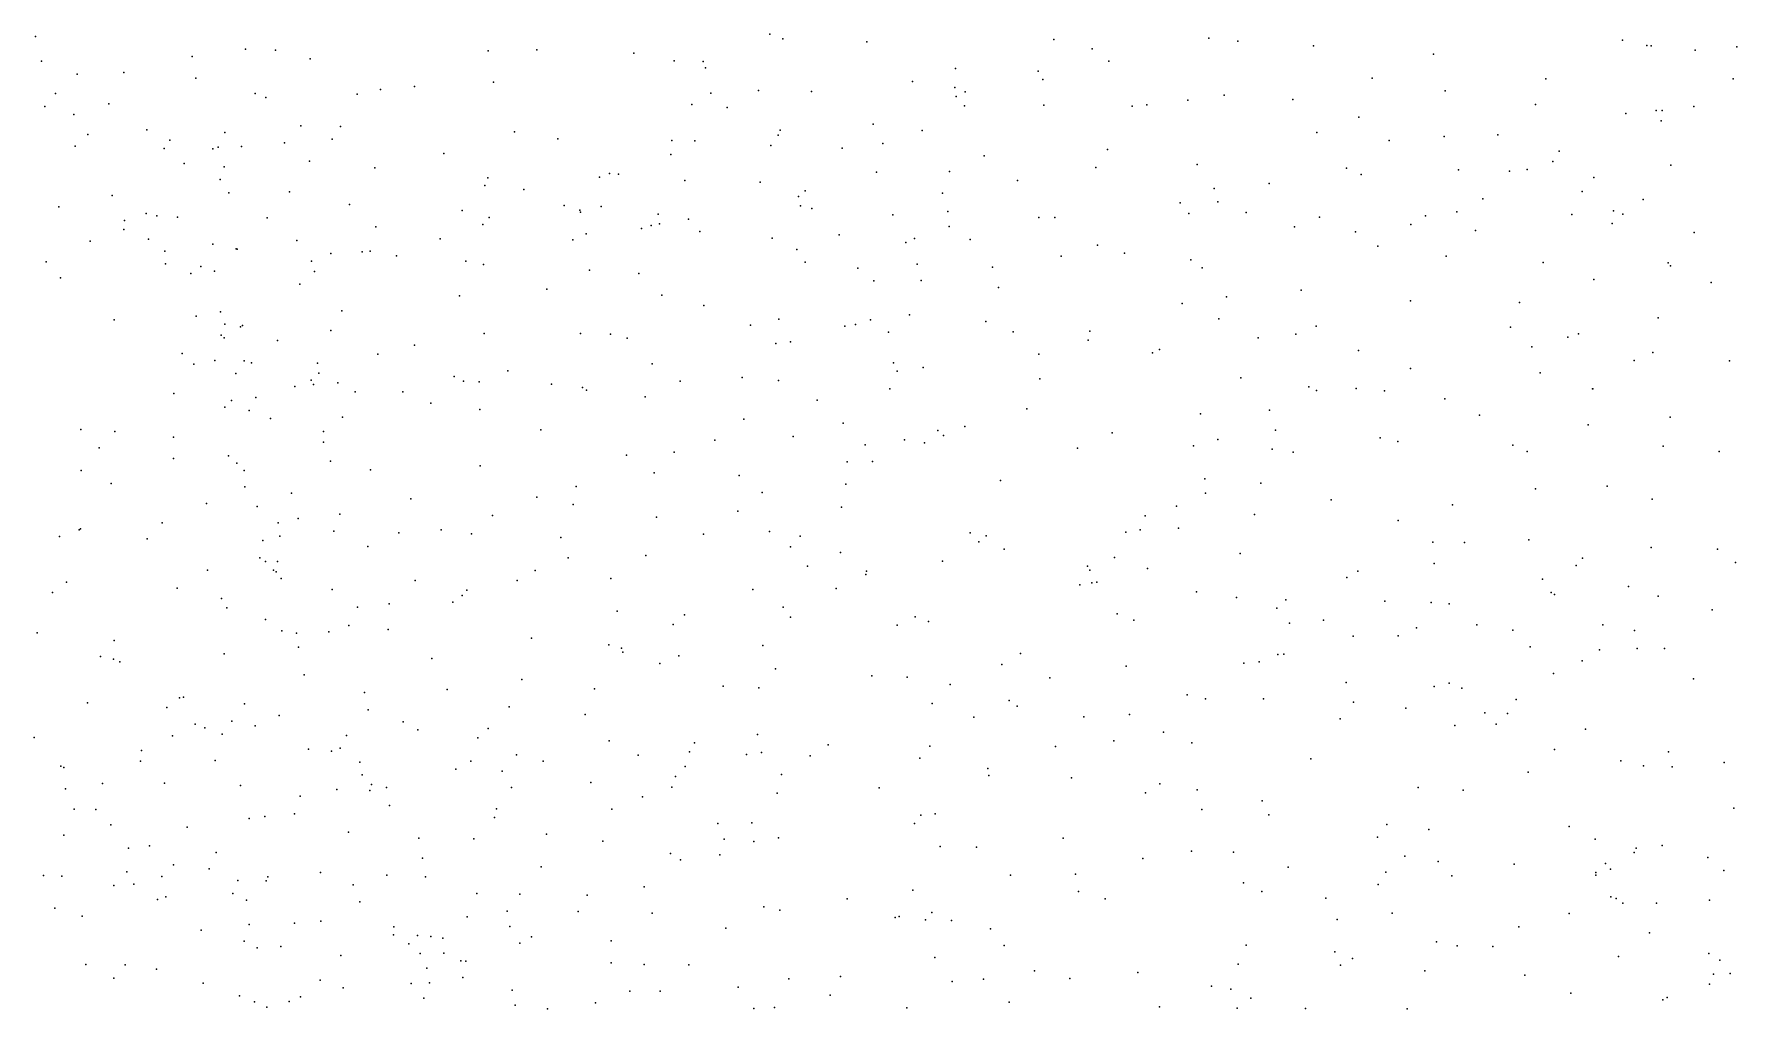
# Model space of a CAD drawing. Header units: metres. Extents: x -24.3 to 24.3, y -27.7 to 27.7.
# Drawn here: x 5.89 to 8.907, y 0.013 to 1.74 of the extents above; entities that cross this region are included whole.
import ezdxf

# ---------------------------------------------------------------- set-up
doc = ezdxf.new("R2010")
doc.units = ezdxf.units.M

msp = doc.modelspace()

# ---------------------------------------------------------------- linework, layer by layer
for p in [(5.8927, 1.7359, 21.1544), (7.1934, 1.7401, 22.4222), (7.2168, 1.7318, 17.658), (7.3657, 1.7266, -6.3627), (7.6969, 1.7305, -7.9165), (7.9715, 1.7331, 22.5689), (8.0227, 1.7278, -9.5703), (8.7043, 1.7295, 18.345), (5.9029, 1.6919, 24.7427), (6.1704, 1.7001, 20.717), (6.2649, 1.7134, -1.9633), (6.3176, 1.7114, 17.6191), (6.3791, 1.6964, 20.1388), (6.6948, 1.7105, 24.4881), (6.7807, 1.7123, 17.7104), (6.9528, 1.7064, 17.6919), (7.0238, 1.6925, 22.394), (7.0754, 1.6915, 16.1735), (7.7648, 1.7137, -8.5724), (7.7943, 1.6918, 17.8111), (8.1565, 1.7192, 18.0247), (8.3693, 1.7042, 18.09), (8.7473, 1.7196, -23.1939), (8.7552, 1.7192, 0.3758), (8.8329, 1.7113, 18.0905), (8.907, 1.7172, 0.6322), (5.9665, 1.6693, 21.902), (6.0493, 1.6721, 19.8361), (6.1766, 1.6621, 17.553), (7.0795, 1.68, -1.3172), (7.5226, 1.6788, 23.159), (7.6687, 1.6744, -0.8109), (7.6773, 1.6595, -9.4556), (8.2609, 1.6617, 23.1864), (8.5682, 1.6608, 18.0808), (8.9003, 1.6606, 23.7469), (5.928, 1.6347, 21.784), (6.2816, 1.635, 22.0973), (6.4626, 1.6337, 15.1458), (6.5037, 1.6419, 22.1577), (6.5643, 1.6474, 22.2401), (6.704, 1.6548, 15.1491), (7.0888, 1.6356, 16.5473), (7.1734, 1.6399, 16.8074), (7.2672, 1.6383, 17.1901), (7.4465, 1.6563, 17.463), (7.5213, 1.6455, 22.4577), (7.5239, 1.6295, -6.7771), (7.5399, 1.638, -8.9979), (7.9986, 1.6316, 17.8551), (8.39, 1.6396, -9.7629), (5.9089, 1.6115, 21.3061), (6.0223, 1.6167, 21.0363), (6.3005, 1.6279, 20.024), (7.0552, 1.6154, 15.6449), (7.1177, 1.6101, 17.5911), (7.5382, 1.613, 17.6149), (7.6793, 1.6141, 22.4507), (7.8357, 1.6121, -10.2431), (7.8613, 1.6148, 17.7687), (7.9339, 1.6229, 22.5071), (8.1199, 1.6243, 22.9376), (8.5503, 1.6154, -1.5657), (8.7099, 1.5995, -1.0846), (8.764, 1.6044, -22.7632), (8.7745, 1.6044, 23.6721), (8.8305, 1.6116, -3.3602), (5.9606, 1.5978, 21.1953), (6.0899, 1.5705, 17.5129), (6.3628, 1.5776, 20.4867), (6.4327, 1.5765, -5.2377), (7.2116, 1.5701, -1.179), (7.3768, 1.5802, -9.2498), (7.4635, 1.5695, 23.6549), (8.2372, 1.5928, 17.9809), (8.7728, 1.5865, 18.0375), (5.963, 1.5416, 21.6536), (5.9855, 1.5619, 19.8694), (6.1308, 1.5522, -5.0909), (6.2164, 1.5396, 20.783), (6.2282, 1.5656, -26.6813), (6.2575, 1.5409, 24.6684), (6.334, 1.5472, 17.5548), (6.4184, 1.5539, 22.1919), (6.7413, 1.5666, 22.349), (6.8178, 1.5545, 17.5749), (7.0201, 1.5514, 15.3511), (7.0606, 1.5511, 22.4346), (7.1955, 1.5429, 22.4462), (7.2084, 1.5611, 24.0288), (7.3938, 1.5463, 17.5341), (8.1624, 1.5658, 23.0387), (8.2911, 1.5517, 23.2379), (8.3882, 1.5585, 18.1962), (8.4835, 1.5615, 17.9942), (6.1207, 1.5372, 21.9204), (6.1561, 1.5107, 20.9128), (6.207, 1.5366, 15.2745), (6.3779, 1.5147, 20.2175), (6.6162, 1.5287, 22.2942), (7.0181, 1.5267, -5.8322), (7.3217, 1.5381, -10.0857), (7.5731, 1.5246, -7.4174), (7.7917, 1.5357, 22.4513), (7.9504, 1.5091, 22.5996), (8.581, 1.5142, -1.8458), (8.5921, 1.5329, 0.0694), (6.2199, 1.4825, 20.04), (6.2269, 1.5048, 17.4942), (6.494, 1.5034, 17.5319), (6.6939, 1.4852, -1.6078), (6.8918, 1.4867, -1.4392), (6.9097, 1.4931, 24.2964), (6.9252, 1.4921, 17.4615), (7.0431, 1.4806, 17.4121), (7.3828, 1.4954, -10.7553), (7.5119, 1.4969, 17.5227), (7.6326, 1.4807, 22.4246), (7.7713, 1.5035, -10.6712), (8.2152, 1.5024, -0.3069), (8.2415, 1.4915, 17.9136), (8.4134, 1.4994, 23.3744), (8.5043, 1.497, -23.4291), (8.5356, 1.5004, 23.4851), (8.6535, 1.4862, 17.9576), (8.7898, 1.5079, 18.3855), (6.0281, 1.4538, 15.3753), (6.2349, 1.4586, 21.9874), (6.3426, 1.4608, 22.118), (6.6886, 1.4721, 17.5023), (6.7578, 1.4648, -5.5718), (7.1766, 1.478, 17.4181), (7.2444, 1.4526, 22.6628), (7.2561, 1.4626, -8.8524), (7.4996, 1.458, 22.4214), (7.981, 1.4665, 22.719), (8.0781, 1.4754, 18.0453), (8.6329, 1.4612, -9.8066), (5.9338, 1.434, -26.842), (6.0884, 1.4222, 19.9874), (6.1073, 1.418, 21.101), (6.449, 1.4381, 22.2213), (6.6487, 1.4274, 22.3512), (6.8291, 1.4363, 22.3074), (6.8567, 1.428, 17.3667), (6.8584, 1.4244, -9.3395), (6.8946, 1.4347, 22.4201), (6.9959, 1.421, 16.1768), (7.2479, 1.4358, -25.9869), (7.268, 1.4312, 17.28), (7.4112, 1.4201, 22.9745), (7.5091, 1.4257, 17.5747), (7.9206, 1.4412, 22.5055), (7.936, 1.4222, 17.7105), (7.9871, 1.4427, -0.5047), (8.0375, 1.4238, 22.9078), (8.3554, 1.418, -24.0637), (8.4109, 1.4253, -23.7095), (8.4567, 1.448, 17.9218), (8.6146, 1.4204, -2.3453), (8.6885, 1.4271, -22.4991), (8.7048, 1.4209, 23.5811), (8.7406, 1.4471, 0.2084), (6.0491, 1.394, 21.4515), (6.0503, 1.4096, 21.5928), (6.144, 1.4156, 17.4516), (6.3032, 1.4148, 20.1388), (6.4955, 1.3985, 17.4241), (6.6853, 1.4027, 24.4145), (6.6966, 1.4152, -9.8608), (6.9663, 1.3956, 15.7295), (6.9835, 1.4011, -26.2411), (6.9982, 1.404, -9.0365), (7.0494, 1.4124, 22.4569), (7.0695, 1.3904, 16.6816), (7.5114, 1.3994, 23.2752), (7.6703, 1.4153, -25.5129), (7.6985, 1.4152, -10.9702), (8.1229, 1.3987, 23.0408), (8.1673, 1.4158, -10.7106), (8.2313, 1.3895, 23.1995), (8.3291, 1.4027, 23.2938), (8.4438, 1.3922, -10.2926), (8.6857, 1.4043, -2.7336), (8.831, 1.3887, 17.9408), (5.9894, 1.373, 24.6959), (6.0928, 1.3767, -2.075), (6.2069, 1.3678, 21.8956), (6.2478, 1.3598, 20.8878), (6.2497, 1.3592, 17.3974), (6.3554, 1.3746, 22.1337), (6.6093, 1.3776, 17.3262), (6.8448, 1.3758, 17.207), (6.8682, 1.3861, 15.5068), (7.198, 1.3786, 17.2289), (7.2417, 1.3587, -11.1235), (7.3167, 1.3847, -8.2643), (7.4345, 1.3709, -0.9122), (7.45, 1.3782, 17.3553), (7.5483, 1.3759, 17.4507), (7.7739, 1.3661, 22.4119), (8.2705, 1.3643, 17.8569), (5.9117, 1.3363, -5.1673), (6.1217, 1.3556, 21.6741), (6.1228, 1.3328, 21.3228), (6.1854, 1.3286, 21.0407), (6.3817, 1.3378, 20.2429), (6.4157, 1.3512, 20.5687), (6.4711, 1.354, 15.3462), (6.4855, 1.3556, -9.6566), (6.5321, 1.3473, 22.2826), (6.655, 1.3376, 17.1862), (6.6862, 1.3318, -9.1003), (7.2564, 1.336, -6.2792), (7.4547, 1.3323, -25.7564), (7.7097, 1.3465, 17.5203), (7.822, 1.3521, 17.617), (7.9396, 1.3403, -25.0932), (8.392, 1.3466, -23.0112), (8.5637, 1.3354, 23.4779), (8.785, 1.3347, 23.5968), (8.7894, 1.3292, -1.2198), (5.9368, 1.3083, 19.9693), (6.1679, 1.3157, 21.1575), (6.2097, 1.3202, -5.2856), (6.3869, 1.3192, 17.2819), (6.8738, 1.3217, -10.8518), (6.9613, 1.3157, -8.6315), (7.3496, 1.3253, 17.1757), (7.3779, 1.3028, -7.8954), (7.4618, 1.3037, 17.2342), (7.588, 1.3273, 22.4003), (7.9593, 1.3258, 22.7055), (8.6532, 1.3052, 17.9004), (8.8612, 1.2997, 0.3258), (6.3609, 1.2969, -26.7512), (6.6436, 1.2766, 22.366), (6.7984, 1.288, 22.435), (7.0025, 1.2774, 17.0123), (7.5986, 1.291, 17.3721), (8.0027, 1.2744, 17.6942), (8.1348, 1.2863, 23.1028), (8.3286, 1.2674, 23.2817), (6.1772, 1.2402, 21.5986), (6.2205, 1.2481, 17.2889), (6.4351, 1.2497, 22.219), (7.0769, 1.259, 22.4703), (7.4409, 1.2427, -11.3795), (7.924, 1.2626, 22.5815), (8.5218, 1.2647, 17.8595), (8.7675, 1.2372, -1.508), (6.0317, 1.2336, 17.3097), (6.2278, 1.2262, 21.097), (6.256, 1.2215, 21.9705), (6.2595, 1.2238, -1.9138), (6.4159, 1.2148, 17.1311), (6.6874, 1.2097, -1.5144), (6.8582, 1.2097, 16.9553), (6.9114, 1.2082, 24.2216), (7.1594, 1.2242, -1.086), (7.2096, 1.235, 23.8797), (7.3266, 1.2228, 22.8808), (7.3456, 1.2257, 17.4049), (7.372, 1.2336, 22.444), (7.4038, 1.2117, 23.4448), (7.5765, 1.2308, 17.2283), (7.6247, 1.2123, 22.3992), (7.7605, 1.2135, 22.3897), (7.989, 1.2357, 22.836), (8.1252, 1.2087, 17.7243), (8.1615, 1.2227, 18.0811), (8.5061, 1.2206, 0.0099), (8.6263, 1.2092, -22.142), (6.2213, 1.2065, 21.2306), (6.2266, 1.2021, 22.1324), (6.3213, 1.1974, 20.2525), (6.5639, 1.1891, 17.0147), (6.9411, 1.2011, 16.2204), (7.204, 1.192, 22.4684), (7.2302, 1.1949, 16.9952), (7.7576, 1.1976, 17.4553), (7.8842, 1.1815, 22.4855), (8.0586, 1.202, 22.9856), (8.2365, 1.1794, -23.2442), (8.5438, 1.1859, 18.2649), (8.6073, 1.203, 23.4696), (6.1523, 1.1744, 20.1319), (6.1728, 1.1555, -9.6865), (6.2101, 1.162, 21.4932), (6.262, 1.1614, -10.0584), (6.2753, 1.1574, 20.9689), (6.3919, 1.1571, 20.3423), (6.499, 1.173, 22.2137), (6.9852, 1.156, 16.9029), (7.4124, 1.1579, 23.156), (7.4652, 1.1496, 22.4478), (7.67, 1.173, 17.2968), (7.8713, 1.1753, 17.9403), (8.3287, 1.1477, 23.2573), (8.7247, 1.1617, 23.4999), (8.7579, 1.1758, -1.9823), (8.8937, 1.1614, 17.9018), (6.2474, 1.1389, -9.2569), (6.3812, 1.1269, 22.1541), (6.385, 1.119, -8.9283), (6.3948, 1.1393, 20.694), (6.4281, 1.1224, -1.7173), (6.6343, 1.1334, 22.3886), (6.6506, 1.1253, -10.765), (6.6788, 1.1238, -8.6753), (6.7296, 1.1436, 16.9288), (6.8065, 1.1198, 16.0357), (7.0346, 1.1254, 22.473), (7.1444, 1.1318, -26.1232), (7.2088, 1.1263, -8.074), (7.4192, 1.1428, -6.4868), (7.6719, 1.1291, -0.6658), (8.028, 1.1312, 22.8903), (8.5585, 1.1401, 17.8254), (6.1375, 1.1035, 17.1754), (6.2398, 1.0909, 21.3758), (6.2827, 1.0963, 15.5855), (6.3518, 1.1155, 20.8158), (6.4587, 1.1061, 22.2525), (6.5431, 1.1063, 15.7359), (6.8615, 1.114, -5.7632), (6.8688, 1.1093, 22.4616), (6.9729, 1.0975, -8.2868), (7.2775, 1.0915, 23.7291), (7.406, 1.1114, 16.9952), (8.1483, 1.1154, -0.2948), (8.162, 1.1089, -22.8375), (8.2322, 1.112, 23.1618), (8.2827, 1.1081, 17.7491), (8.3892, 1.0941, -10.7878), (8.6512, 1.1114, -9.8485), (8.6515, 1.1113, 0.1475), (6.2281, 1.0792, 21.5831), (6.2714, 1.0731, 21.9197), (6.3092, 1.0589, 22.0369), (6.4367, 1.0614, 20.5471), (6.5927, 1.0861, -26.6693), (6.6795, 1.0749, 24.3334), (7.1476, 1.0579, 22.4832), (7.6489, 1.0763, 22.4351), (7.9568, 1.0675, -11.4743), (8.0786, 1.0737, 17.6737), (8.4509, 1.0651, 23.314), (8.7888, 1.0616, 17.861), (5.9726, 1.0398, -2.0938), (6.0334, 1.036, -5.3081), (6.137, 1.0258, 24.6357), (6.4031, 1.0358, -5.4812), (6.7876, 1.0392, 16.4213), (7.2351, 1.0274, 22.7818), (7.3237, 1.0507, 16.904), (7.4913, 1.0379, -7.2967), (7.5015, 1.0289, 16.9698), (7.5389, 1.0446, -25.5659), (7.7999, 1.0339, 17.3358), (8.0892, 1.0385, -24.0159), (8.6437, 1.0479, 23.4177), (6.0055, 1.0072, 17.1187), (6.4031, 1.0171, 20.6543), (7.0238, 0.9992, -11.3669), (7.0964, 1.0206, 23.9481), (7.3622, 1.0124, 23.3165), (7.4321, 1.0212, -0.8226), (7.4676, 1.0157, 22.4715), (7.7389, 1.0067, 17.2024), (7.9443, 1.0106, 22.6143), (7.9874, 1.0221, 22.7274), (8.0838, 1.0046, -23.4728), (8.1207, 0.9991, 23.034), (8.2749, 1.025, -22.321), (8.3061, 1.018, 18.1839), (8.5098, 1.0118, -10.3687), (8.5355, 1.0006, 17.793), (8.7764, 1.0102, 18.4728), (8.8758, 1.0003, -8.8594), (5.9733, 0.9668, -9.12), (6.1371, 0.988, -1.9192), (6.2346, 0.9926, 17.0055), (6.2494, 0.9798, 20.27), (6.262, 0.9668, 21.5543), (6.4151, 0.9837, 16.9018), (6.4859, 0.9679, 15.9218), (6.6804, 0.9752, 16.8194), (6.9399, 0.9943, -1.1925), (7.3304, 0.9821, -25.8989), (7.3755, 0.9831, 17.4746), (6.0265, 0.9441, 20.0834), (6.2634, 0.9381, 21.7662), (6.8507, 0.9387, 22.4397), (6.9885, 0.9629, -26.3221), (7.1395, 0.9581, -1.0227), (7.3281, 0.9429, 23.1115), (7.6023, 0.9493, 22.4716), (7.9644, 0.9524, 17.5463), (8.0633, 0.9445, 18.0642), (8.6768, 0.939, 23.3759), (6.1955, 0.9086, 15.848), (6.3462, 0.9265, 22.005), (6.5574, 0.9167, 22.2763), (6.7808, 0.9196, 16.7818), (6.845, 0.9068, 22.3622), (7.1801, 0.9282, 16.8065), (7.9653, 0.9265, -24.4159), (8.1878, 0.9152, -0.207), (8.4032, 0.9061, -0.0392), (8.5501, 0.9342, 23.3094), (8.7569, 0.9162, 0.2212), (6.2854, 0.9031, 21.4387), (6.3582, 0.8819, 16.8683), (6.4319, 0.8896, -1.6056), (6.702, 0.887, 22.3738), (6.993, 0.8841, 16.999), (7.137, 0.8947, 17.1878), (7.3206, 0.9021, 22.5117), (7.8585, 0.8867, 17.34), (7.9139, 0.9037, -0.4079), (8.0525, 0.8889, 22.8188), (8.3067, 0.8786, -11.186), (5.9351, 0.8501, -27.0058), (5.9697, 0.8618, 15.7957), (5.9725, 0.8634, 24.6426), (6.0901, 0.8457, 16.9923), (6.1169, 0.8743, 20.185), (6.3227, 0.8741, 20.7813), (6.3252, 0.8508, 21.8887), (6.4214, 0.8594, 22.0939), (6.536, 0.8563, 16.7979), (6.6115, 0.8615, 22.2927), (6.6653, 0.8548, -8.249), (6.8231, 0.848, 16.7536), (7.0758, 0.8541, 16.7722), (7.193, 0.8587, 23.7404), (7.2471, 0.8508, -7.6867), (7.5485, 0.8563, 17.7318), (7.5767, 0.8513, -0.6348), (7.8244, 0.8575, -11.771), (7.8499, 0.8616, -23.0241), (7.9179, 0.865, -23.6842), (6.2954, 0.843, 21.6139), (6.4812, 0.8324, 16.1489), (6.9738, 0.8166, -5.8406), (7.2299, 0.8316, -11.6446), (7.3187, 0.8219, 16.8254), (7.5636, 0.8404, 22.5323), (7.609, 0.8275, 16.9709), (8.027, 0.8201, 17.5962), (8.3683, 0.8401, 23.1375), (8.4245, 0.8391, 17.7497), (8.5383, 0.8442, 18.4161), (8.7549, 0.8306, 17.8332), (8.8728, 0.8277, -6.1817), (6.1974, 0.7903, 16.8992), (6.2902, 0.8122, 20.4713), (6.3, 0.8059, 24.5031), (6.3141, 0.7906, 20.8982), (6.3188, 0.7871, 21.4462), (6.3214, 0.8056, 21.0634), (6.7778, 0.7895, 22.3988), (6.8363, 0.8122, 16.7315), (7.2605, 0.7977, -0.844), (7.365, 0.7888, 17.5835), (7.4992, 0.8063, 16.8999), (7.7561, 0.7975, 17.1436), (7.7605, 0.7906, -6.6195), (7.8041, 0.8127, -22.6839), (7.8624, 0.7931, 22.5796), (8.2354, 0.7884, 17.7179), (8.3706, 0.8019, -21.9364), (8.6224, 0.7984, -9.4806), (8.6334, 0.8115, 17.7954), (8.9044, 0.8038, 23.3948), (5.9477, 0.7688, 17.0163), (6.1435, 0.7585, 20.2272), (6.3277, 0.7757, 21.2812), (6.4181, 0.7558, 22.0144), (6.5652, 0.7723, 24.3248), (6.6569, 0.755, 16.5988), (6.7457, 0.7719, -1.2612), (6.912, 0.7755, 24.0684), (7.1633, 0.7559, -26.0291), (7.3113, 0.758, -6.0161), (7.3638, 0.7826, 22.5616), (7.7428, 0.7642, -0.4625), (7.7642, 0.7678, 17.9635), (7.7727, 0.769, -7.2617), (8.2159, 0.7776, 22.9433), (8.5626, 0.7741, -6.4001), (8.715, 0.7616, 23.328), (5.9229, 0.7507, -21.9922), (6.2222, 0.7402, 16.1473), (6.4633, 0.7245, -10.648), (6.5193, 0.7306, 22.1406), (6.632, 0.7337, 22.2605), (6.6486, 0.7454, 16.7388), (7.2172, 0.7248, 22.9051), (7.9495, 0.752, 17.5237), (8.0203, 0.7418, 22.6106), (8.108, 0.7377, 22.7374), (8.2832, 0.7355, 18.3223), (8.3652, 0.7331, 17.7549), (8.3969, 0.7305, -10.8155), (8.5778, 0.7506, 23.2212), (8.5835, 0.7474, -7.1859), (8.7677, 0.7442, -7.9835), (6.2314, 0.7238, -1.7099), (6.2999, 0.7027, 16.8313), (6.9233, 0.7175, 17.1226), (7.0224, 0.6941, 22.4738), (7.0425, 0.7112, 16.7502), (7.2302, 0.7072, 23.4246), (7.451, 0.7074, 22.6023), (7.4748, 0.6994, -25.3127), (7.809, 0.7128, 17.2163), (7.8386, 0.702, -22.2813), (8.0919, 0.723, -7.0415), (8.1145, 0.6967, -0.1964), (8.1743, 0.7015, -6.539), (8.8634, 0.7201, -5.1394), (5.8957, 0.6792, 19.986), (6.0321, 0.6659, -8.7478), (6.3287, 0.6829, 21.1515), (6.3551, 0.6789, 16.3365), (6.4122, 0.6813, 21.9203), (6.4478, 0.6923, 16.7873), (6.5172, 0.6852, -5.4748), (6.7711, 0.6701, 22.3544), (7.4191, 0.6929, 16.869), (8.2273, 0.6736, 22.8152), (8.307, 0.6741, -7.4372), (8.339, 0.6881, 22.9617), (8.4464, 0.6936, -6.0065), (8.5099, 0.6838, 23.1168), (8.6695, 0.6937, -5.5163), (8.7256, 0.6834, 18.5727), (6.0075, 0.6373, -21.6424), (6.2269, 0.6419, 20.6215), (6.3584, 0.6538, 21.3434), (6.5947, 0.6336, 22.1814), (6.9084, 0.6578, 22.4275), (6.9309, 0.6521, -26.2989), (6.9333, 0.6449, 16.7369), (7.0324, 0.6387, 23.8689), (7.1809, 0.6568, 22.5526), (7.6378, 0.6427, -23.5784), (8.0936, 0.6407, -6.1282), (8.1044, 0.6413, 22.6045), (8.5409, 0.6547, 17.8034), (8.6634, 0.6492, 0.1196), (8.7302, 0.6516, 23.2783), (8.7785, 0.6513, 17.8676), (6.031, 0.6326, 22.1881), (6.042, 0.6277, 20.1403), (6.3688, 0.6048, 21.5183), (6.9985, 0.6251, 22.6269), (7.2037, 0.6156, 16.7805), (7.6044, 0.6231, -22.4662), (7.8249, 0.62, 17.2918), (8.0333, 0.6258, 17.672), (8.0603, 0.6278, 18.2343), (8.5819, 0.6072, -8.5067), (8.633, 0.6297, 23.1718), (6.4752, 0.5734, 21.9824), (6.6218, 0.5791, 16.7363), (6.7539, 0.5965, 16.709), (6.8828, 0.5799, -0.9764), (7.1107, 0.585, 17.5007), (7.1742, 0.5819, -0.7715), (7.374, 0.6033, -5.7679), (7.4366, 0.6008, -22.9507), (7.513, 0.5876, 16.9213), (7.6899, 0.5993, 17.0925), (8.2146, 0.5912, 22.6861), (8.3705, 0.5844, 22.8604), (8.3971, 0.5902, -8.1292), (8.4197, 0.5813, 17.7919), (8.8302, 0.5976, 23.3406), (5.9848, 0.5551, 16.9657), (6.125, 0.5469, -22.3404), (6.1476, 0.5642, 16.8917), (6.1547, 0.5653, -26.9066), (6.263, 0.5537, 21.0071), (6.732, 0.548, 22.4753), (7.4809, 0.554, -23.3263), (7.6178, 0.5595, 22.6785), (7.6316, 0.5493, -11.8663), (7.9329, 0.5693, 17.5504), (7.9655, 0.5625, -7.6098), (8.0684, 0.5622, -5.7117), (8.2279, 0.5566, -7.8362), (8.3202, 0.5457, -5.454), (8.5156, 0.5611, -8.9688), (6.1755, 0.5173, -1.6639), (6.2406, 0.5231, 24.4555), (6.2818, 0.5145, -21.9129), (6.3243, 0.5329, 16.81), (6.4817, 0.5428, 16.7682), (6.544, 0.5216, 16.745), (6.8665, 0.5349, 23.9845), (7.5551, 0.5302, -24.308), (7.7498, 0.5306, 17.1987), (7.8308, 0.5344, 22.6548), (8.204, 0.5269, 17.764), (8.4073, 0.515, 22.7422), (8.4602, 0.5376, 0.0511), (8.4802, 0.5173, -5.1875), (8.5005, 0.5364, 22.9519), (5.89, 0.4936, 17.0051), (6.1354, 0.4969, 20.4449), (6.1926, 0.5109, 20.7324), (6.2234, 0.4999, -10.1634), (6.4434, 0.4976, -22.24), (6.5699, 0.5072, 22.0875), (6.6765, 0.4934, -1.1472), (6.6948, 0.5097, 24.1427), (6.909, 0.4879, 16.7477), (7.0599, 0.4845, 16.772), (7.1716, 0.499, 23.1404), (7.8031, 0.4881, 17.3434), (7.8913, 0.5033, -21.9731), (7.9413, 0.4843, 22.6478), (8.6384, 0.5087, 23.0682), (6.0806, 0.4711, 16.9237), (6.2107, 0.453, 20.8885), (6.3761, 0.4734, 21.3397), (6.4172, 0.4694, 21.4957), (6.4324, 0.4752, 21.6382), (6.7447, 0.463, 22.2741), (6.9601, 0.4626, -22.6155), (7.0512, 0.4682, 22.4983), (7.1524, 0.4636, -22.9878), (7.1786, 0.4674, -22.4139), (7.2651, 0.4614, 22.6259), (7.2971, 0.481, 16.8525), (7.4595, 0.4571, -24.0123), (7.4771, 0.4787, -24.6871), (7.6994, 0.4778, -5.5961), (8.1518, 0.4563, 22.6011), (8.5835, 0.4724, 17.8422), (8.7015, 0.4528, -4.631), (8.7856, 0.4685, 23.2574), (5.9372, 0.4432, 20.0558), (5.9425, 0.4408, -1.8403), (6.0788, 0.4522, 20.3198), (6.4672, 0.4501, 22.38), (6.4715, 0.4275, -26.748), (6.6374, 0.4378, 17.0331), (6.6638, 0.4521, 22.1837), (6.7191, 0.434, -26.5466), (6.792, 0.4517, 16.7443), (7.0263, 0.4246, -25.9751), (7.0435, 0.4423, 22.7672), (7.2143, 0.4281, -25.4428), (7.5796, 0.4389, -0.4697), (7.5816, 0.4264, 18.014), (8.537, 0.4324, 22.8503), (8.7417, 0.4436, 17.8913), (8.7922, 0.4418, 18.6961), (8.8841, 0.4494, 23.3672), (5.9457, 0.4032, 16.5156), (6.0114, 0.4126, 20.1586), (6.121, 0.413, 20.6131), (6.2556, 0.4088, 22.3258), (6.4266, 0.4017, -22.5994), (6.4849, 0.3997, 24.2456), (6.4879, 0.4105, 21.8682), (6.5142, 0.4055, 16.7946), (6.7357, 0.4054, -10.934), (6.8766, 0.4143, 22.3679), (7.02, 0.406, -0.7718), (7.2065, 0.3954, -0.6333), (7.3872, 0.4049, -11.7187), (7.7279, 0.4222, 17.2761), (7.8589, 0.3958, 22.6732), (7.8846, 0.4117, 17.6113), (7.9506, 0.4011, 17.7128), (8.3423, 0.4051, 17.8128), (8.4218, 0.4003, 22.553), (5.961, 0.3669, 17.0067), (5.9992, 0.3666, 24.5397), (6.3615, 0.39, 16.8569), (6.5195, 0.3735, -8.2808), (6.7096, 0.3677, 17.254), (6.9139, 0.3667, 16.7815), (6.9679, 0.389, 22.4515), (7.9587, 0.3665, -8.0976), (8.0657, 0.3817, -5.3099), (8.9012, 0.3689, 17.9678), (6.0262, 0.3389, -21.2717), (6.1613, 0.3353, 16.9017), (6.2711, 0.3501, 16.84), (6.2991, 0.354, 21.1278), (6.3514, 0.3584, 21.2697), (6.706, 0.352, -22.8682), (7.1013, 0.3415, -23.5713), (7.1619, 0.3425, -11.4408), (7.4496, 0.3413, 16.9942), (7.4611, 0.3564, -5.3792), (7.4864, 0.3584, -7.9929), (8.0777, 0.357, 17.7964), (8.2868, 0.3396, 18.4826), (8.6095, 0.3365, 22.5041), (5.9426, 0.3209, 20.0644), (6.0947, 0.3022, 20.7203), (6.4473, 0.3263, 21.4704), (6.5715, 0.3158, 21.9372), (6.6689, 0.3142, 22.0963), (6.798, 0.3229, 22.2758), (6.8975, 0.3101, -21.9154), (7.1126, 0.3138, 16.8649), (7.1654, 0.3099, 22.5763), (7.2088, 0.3162, -24.7531), (7.7134, 0.3155, 17.3838), (8.2703, 0.3171, -8.8154), (8.3612, 0.331, -9.766), (8.6558, 0.3138, 22.9748), (8.7745, 0.3025, 0.1718), (6.0575, 0.298, 20.4222), (6.2127, 0.2902, 20.9827), (6.5783, 0.2803, -10.5217), (7.0178, 0.2882, 17.6001), (7.0353, 0.2769, 22.4877), (7.1051, 0.2863, -24.1665), (7.4953, 0.3006, -21.9145), (7.5595, 0.2997, 17.1455), (7.8546, 0.2793, -0.284), (7.9405, 0.2924, 17.7736), (8.0152, 0.2909, -21.6998), (8.3185, 0.2834, -9.3759), (8.3778, 0.2744, -4.7199), (8.7248, 0.2901, 17.9084), (8.7283, 0.298, 23.1744), (8.8552, 0.2813, -3.8884), (5.9066, 0.2495, -26.8037), (5.9391, 0.2482, 16.6991), (6.0543, 0.256, -23.0409), (6.1164, 0.2475, -9.7193), (6.1369, 0.2682, 20.8384), (6.2002, 0.2615, 24.387), (6.3041, 0.2472, -8.5665), (6.3976, 0.2548, 16.856), (6.5152, 0.2501, -1.164), (6.5833, 0.2472, -23.2313), (6.7884, 0.2646, 16.8219), (7.6198, 0.2502, 17.3144), (7.7354, 0.2516, 17.5773), (8.112, 0.2644, -5.0308), (8.2848, 0.2551, 17.873), (8.4017, 0.2491, 22.4359), (8.5123, 0.2697, 17.867), (8.6569, 0.25, -21.3302), (8.657, 0.2549, 22.7505), (8.6744, 0.2706, 22.2442), (8.6828, 0.2605, 22.4061), (8.884, 0.2585, 23.3763), (6.0312, 0.2314, 20.2994), (6.0668, 0.2342, 20.5798), (6.1237, 0.2119, -1.5679), (6.2421, 0.2175, 16.9917), (6.2508, 0.2406, 16.8976), (6.3012, 0.24, -5.2784), (6.4556, 0.2329, 21.3873), (6.6744, 0.2174, 16.84), (6.7506, 0.2165, -23.531), (6.8698, 0.2144, -25.6988), (6.9708, 0.2294, -24.4955), (7.4468, 0.2235, 17.1309), (7.7403, 0.2209, 18.245), (8.0327, 0.2365, 17.8511), (8.0651, 0.2211, 22.6337), (8.2714, 0.2335, -10.2773), (8.6833, 0.2115, 22.6165), (5.9267, 0.1913, 20.0328), (6.1088, 0.2066, 16.9975), (6.2666, 0.2056, 21.0804), (6.467, 0.2025, 17.2017), (6.728, 0.1863, 22.0884), (6.8538, 0.1858, 22.274), (6.985, 0.1829, 16.9051), (7.1828, 0.1938, -8.1984), (7.2113, 0.1879, 17.8217), (7.3304, 0.2081, 17.0479), (7.4805, 0.1836, -5.0073), (7.7874, 0.2082, -8.3139), (8.1784, 0.2093, -0.0882), (8.296, 0.1824, 22.4986), (8.6099, 0.1819, 17.9021), (8.693, 0.2087, 18.7384), (8.7048, 0.2002, 23.0454), (8.7646, 0.2004, 22.1694), (8.8581, 0.2058, 17.9616), (5.9752, 0.1772, 22.4269), (6.1862, 0.1524, 20.9786), (6.2713, 0.1623, 22.4933), (6.3513, 0.1652, 21.2075), (6.3981, 0.1686, -10.0901), (6.5276, 0.1585, 16.8832), (6.6574, 0.1761, 21.9408), (6.7328, 0.1592, 23.9127), (7.1158, 0.1559, 22.5221), (7.4157, 0.1752, -11.4994), (7.423, 0.1767, 22.6907), (7.4693, 0.1707, -8.3329), (7.5154, 0.1697, 17.3073), (7.5844, 0.1548, 17.4745), (8.199, 0.1714, -10.7791), (8.5204, 0.1584, -4.2853), (6.2623, 0.133, -23.4808), (6.2851, 0.1211, -26.5142), (6.3271, 0.1236, 16.9386), (6.527, 0.144, 21.5053), (6.5539, 0.1281, -23.7786), (6.5694, 0.1433, 21.6428), (6.593, 0.1413, -26.1194), (6.6142, 0.1382, -5.116), (6.7505, 0.1297, -25.3929), (6.7712, 0.1405, 16.8844), (6.9123, 0.1337, -0.6795), (7.6088, 0.1253, 17.6055), (8.0373, 0.1259, 17.9482), (8.375, 0.1318, -21.4193), (8.4114, 0.1246, 17.919), (8.4746, 0.1237, 22.3277), (8.7518, 0.148, 22.4475), (5.9817, 0.0916, 17.0941), (6.0513, 0.0909, 20.6107), (6.4335, 0.1079, 21.2955), (6.5743, 0.1111, -0.9992), (6.616, 0.1117, -8.4726), (6.6462, 0.0984, -24.7906), (6.655, 0.0974, -21.5275), (6.9125, 0.0945, 23.0737), (6.9708, 0.0919, -8.4007), (7.0499, 0.0912, 22.4284), (7.4859, 0.1041, -21.6881), (8.0234, 0.0922, 22.6355), (8.1947, 0.114, 18.5226), (8.2259, 0.1026, 17.9301), (8.6974, 0.1061, 22.8938), (8.857, 0.1113, 22.0521), (8.8768, 0.0993, 22.2118), (6.0312, 0.0677, 24.3884), (6.1067, 0.0835, 20.8299), (6.3971, 0.0637, -24.3706), (6.5858, 0.0854, -25.8042), (6.6498, 0.0686, 21.752), (7.2271, 0.0663, -0.4728), (7.3186, 0.0703, 17.2123), (7.5167, 0.0618, 18.2021), (7.572, 0.0657, -0.3031), (7.6625, 0.0806, 22.7031), (7.7249, 0.0672, 17.8542), (7.8456, 0.0777, -0.1933), (8.2047, 0.0904, 22.5528), (8.3539, 0.0804, 22.417), (8.5313, 0.0728, 17.9364), (8.8655, 0.0747, 18.8445), (8.895, 0.0755, 18.0269), (6.1894, 0.0586, 17.0421), (6.254, 0.0363, -1.3163), (6.3618, 0.0346, 21.1619), (6.4377, 0.0504, 22.6078), (6.5584, 0.0579, -25.1084), (6.5808, 0.032, 21.44), (6.5908, 0.0593, 16.9235), (6.7372, 0.0462, 16.9591), (6.9454, 0.0442, 23.3257), (6.9994, 0.0443, 17.0283), (7.1372, 0.0515, -4.8232), (7.3007, 0.0373, 22.6134), (7.9763, 0.0533, 18.4354), (8.0105, 0.0482, -9.0317), (8.0457, 0.032, -4.5371), (8.6128, 0.0412, 22.0727), (8.7831, 0.0332, 22.5862), (8.8586, 0.0569, 22.378), (6.2805, 0.0256, -24.6635), (6.3026, 0.0164, 24.223), (6.342, 0.0259, -9.7527), (6.7426, 0.0199, 21.9193), (6.7997, 0.013, -10.5345), (6.885, 0.0239, 22.1854), (7.1654, 0.0136, 17.9977), (7.2017, 0.0156, 17.192), (7.4364, 0.0148, 17.5809), (7.6174, 0.0248, 17.7708), (7.8841, 0.017, 17.9807), (8.0213, 0.0146, -11.0365), (8.1424, 0.0139, -9.9416), (8.3226, 0.013, 17.9608), (8.7758, 0.029, 23.0139)]:
    msp.add_point(p)

doc.saveas('drawing.dxf')
